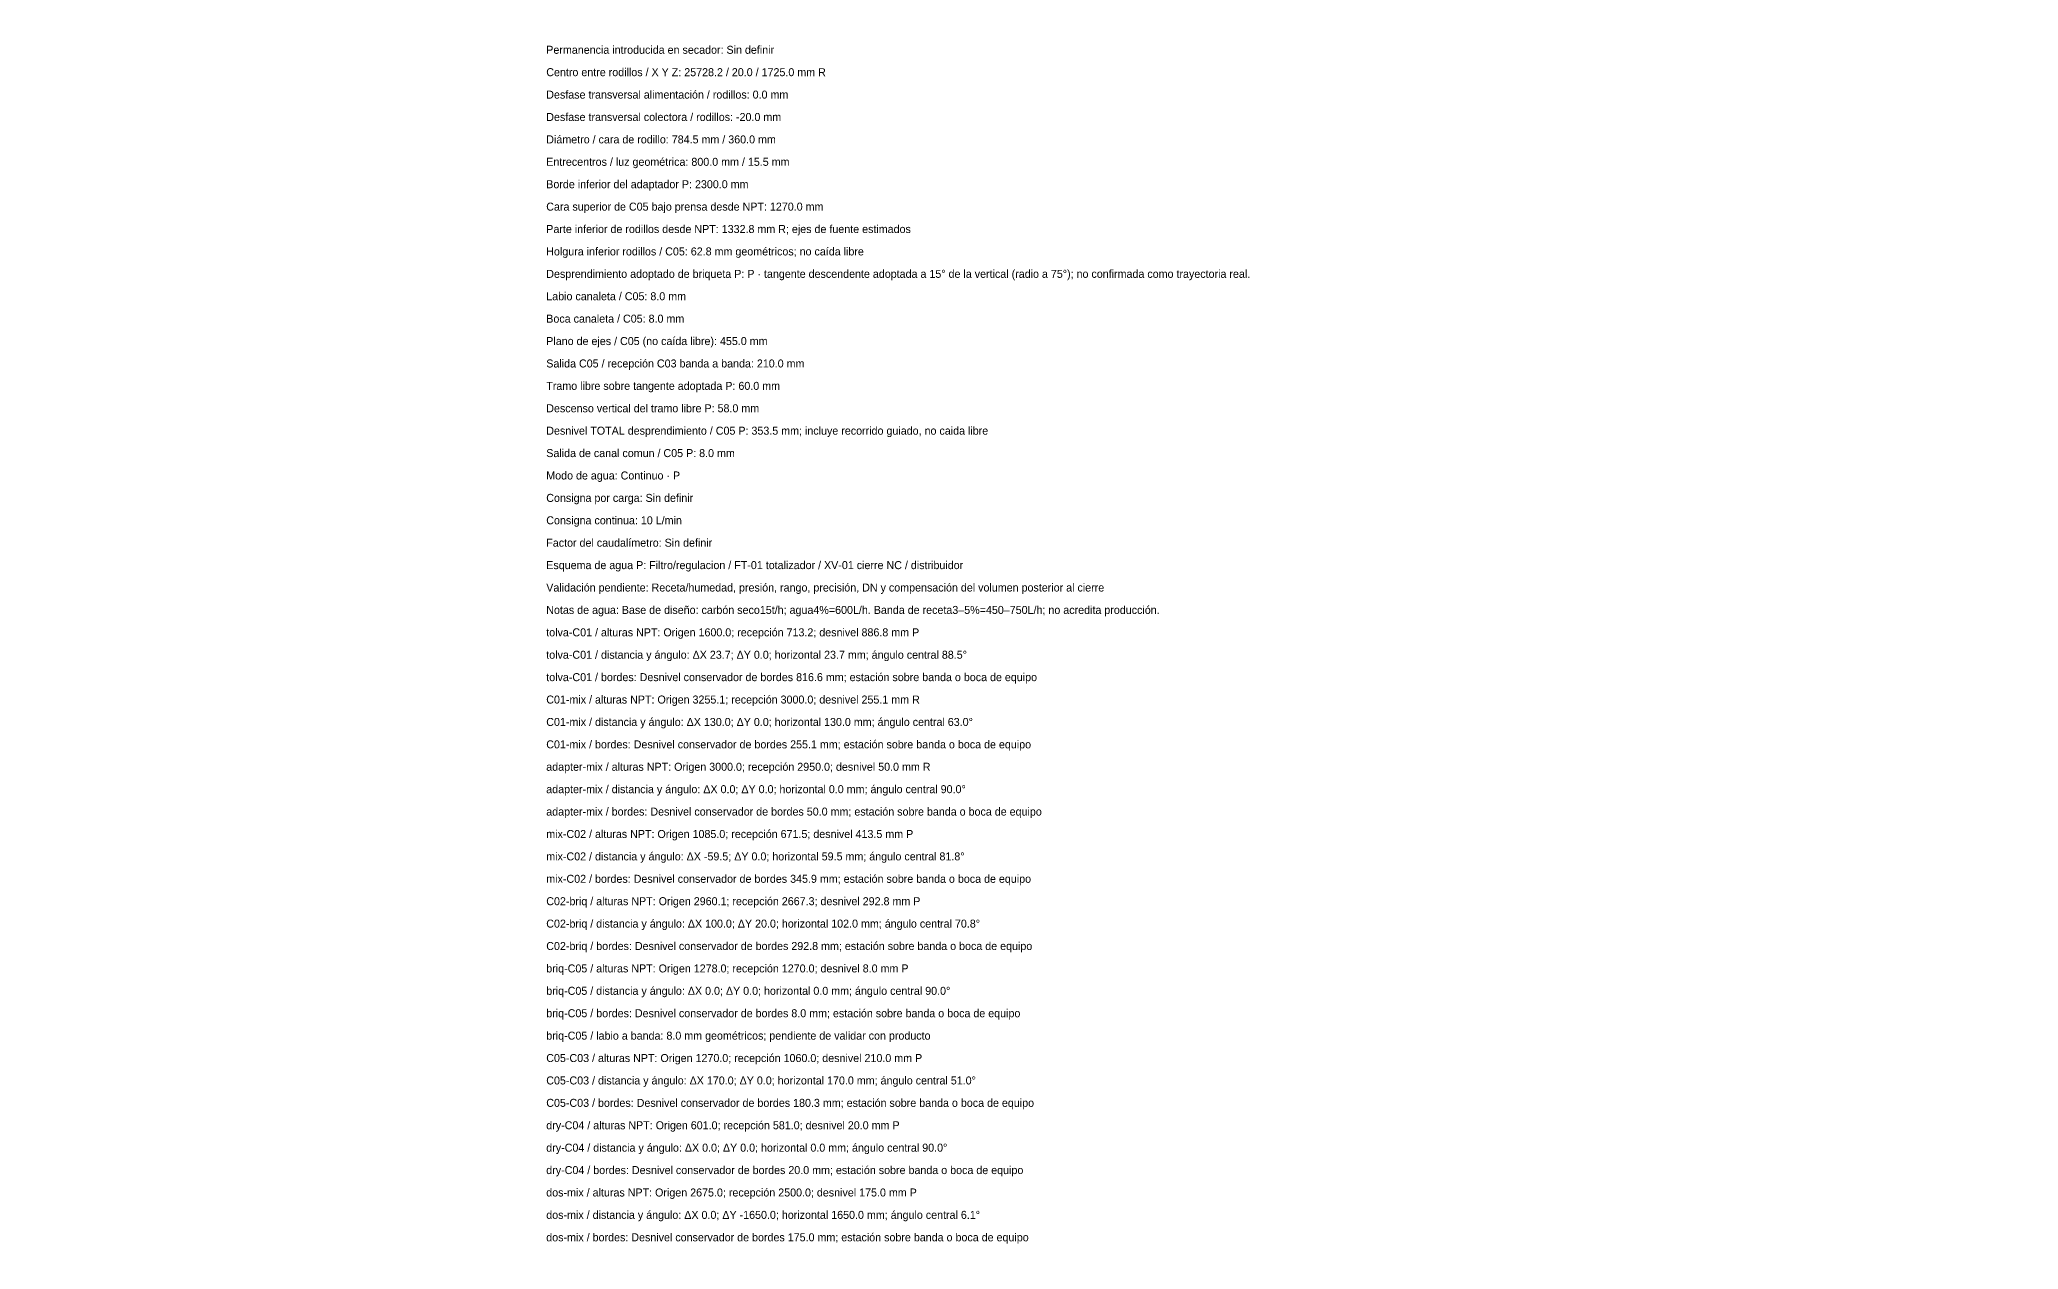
# Model space of a CAD drawing. Header units: millimetres. Extents: x -191664 to 191490, y -197311 to 10263.
# Drawn here: x -6332 to 18396, y -166972 to -151852 of the extents above; entities that cross this region are included whole.
import ezdxf

# ---------------------------------------------------------------- set-up
doc = ezdxf.new("R2010")
doc.units = ezdxf.units.MM
doc.layers.add('PROCESO_R18', color=4, linetype='Continuous', lineweight=0)
doc.layers.add('R15_COTAS_TRANSPORTE_P', color=1, linetype='Continuous', lineweight=0)
doc.dimstyles.new('PLANTA_20', dxfattribs={"dimtxt": 50, "dimasz": 30, "dimexe": 30, "dimexo": 16, "dimgap": 20, "dimtad": 1, "dimtih": 1, "dimtoh": 1, "dimdec": 1, "dimzin": 0, "dimdsep": 46, "dimcen": 0.09, "dimadec": 0, "dimazin": 0, "dimtfac": 1, "dimtdec": 4, "dimtofl": 0, "dimtmove": 0, "dimatfit": 3, "dimfxl": 1, "dimtolj": 1, "dimtzin": 0, "dimarcsym": 0})

# ---------------------------------------------------------------- blocks, each defined once
blk = doc.blocks.new('*D131')
at = {"layer": 'Defpoints', "color": 0, "transparency": 16777216}
for p in [(1100, -183968), (1105, -184212), (1140, -184163), (1305, -184212), (1305, -184212)]:
    blk.add_point(p, dxfattribs=at)
at = {"layer": 'R15_COTAS_TRANSPORTE_P', "color": 0, "lineweight": -2, "transparency": 16777216}
blk.add_arc((1305, -184212), 172, 140.0034, 169.9966, dxfattribs=at)
at = {"layer": 'R15_COTAS_TRANSPORTE_P', "color": 0, "transparency": 16777216}
for points in [[(1140, -184183), (1130, -184182), (1133, -184212)], [(1169, -184098), (1176, -184105), (1194, -184080)]]:
    blk.add_solid(points, dxfattribs=at)
blk = doc.blocks.new('*D132')
at = {"layer": 'Defpoints', "color": 0, "transparency": 16777216}
for p in [(-500, -194490), (-500, -194490), (500, -194490), (203, -194657), (440, -194832)]:
    blk.add_point(p, dxfattribs=at)
at = {"layer": 'R15_COTAS_TRANSPORTE_P', "color": 0, "lineweight": -2, "transparency": 16777216}
blk.add_arc((-500, -194490), 723, 342.3783, 357.6217, dxfattribs=at)
at = {"layer": 'R15_COTAS_TRANSPORTE_P', "color": 0, "transparency": 16777216}
for points in [[(217, -194520), (227, -194520), (223, -194490)], [(194, -194710), (184, -194707), (179, -194737)]]:
    blk.add_solid(points, dxfattribs=at)
blk = doc.blocks.new('*D133')
at = {"layer": 'Defpoints', "color": 0, "transparency": 16777216}
for p in [(440, -194148), (-500, -194490), (-500, -194490), (218, -194406), (500, -194490)]:
    blk.add_point(p, dxfattribs=at)
at = {"layer": 'R15_COTAS_TRANSPORTE_P', "color": 0, "lineweight": -2, "transparency": 16777216}
blk.add_arc((-500, -194490), 723, 2.3783, 17.6217, dxfattribs=at)
at = {"layer": 'R15_COTAS_TRANSPORTE_P', "color": 0, "transparency": 16777216}
for points in [[(184, -194273), (194, -194270), (179, -194243)], [(227, -194460), (217, -194460), (223, -194490)]]:
    blk.add_solid(points, dxfattribs=at)

msp = doc.modelspace()

# ---------------------------------------------------------------- texts
at = {"layer": 'PROCESO_R18'}
for s, p in [('Permanencia introducida en secador: Sin definir', (0, -152030)), ('Centro entre rodillos / X Y Z: 25728.2 / 20.0 / 1725.0 mm R', (0, -152310)), ('Desfase transversal alimentación / rodillos: 0.0 mm', (0, -152590)), ('Desfase transversal colectora / rodillos: -20.0 mm', (0, -152870)), ('Diámetro / cara de rodillo: 784.5 mm / 360.0 mm', (0, -153150)), ('Entrecentros / luz geométrica: 800.0 mm / 15.5 mm', (0, -153430)), ('Borde inferior del adaptador P: 2300.0 mm', (0, -153710)), ('Cara superior de C05 bajo prensa desde NPT: 1270.0 mm', (0, -153990)), ('Parte inferior de rodillos desde NPT: 1332.8 mm R; ejes de fuente estimados', (0, -154270)), ('Holgura inferior rodillos / C05: 62.8 mm geométricos; no caída libre', (0, -154550)), ('Desprendimiento adoptado de briqueta P: P · tangente descendente adoptada a 15° de la vertical (radio a 75°); no confirmada como trayectoria real.', (0, -154830)), ('Labio canaleta / C05: 8.0 mm', (0, -155110)), ('Boca canaleta / C05: 8.0 mm', (0, -155390)), ('Plano de ejes / C05 (no caída libre): 455.0 mm', (0, -155670)), ('Salida C05 / recepción C03 banda a banda: 210.0 mm', (0, -155950)), ('Tramo libre sobre tangente adoptada P: 60.0 mm', (0, -156230)), ('Descenso vertical del tramo libre P: 58.0 mm', (0, -156510)), ('Desnivel TOTAL desprendimiento / C05 P: 353.5 mm; incluye recorrido guiado, no caida libre', (0, -156790)), ('Salida de canal comun / C05 P: 8.0 mm', (0, -157070)), ('Modo de agua: Continuo · P', (0, -157350)), ('Consigna por carga: Sin definir', (0, -157630)), ('Consigna continua: 10 L/min', (0, -157910)), ('Factor del caudalímetro: Sin definir', (0, -158190)), ('Esquema de agua P: Filtro/regulacion / FT-01 totalizador / XV-01 cierre NC / distribuidor', (0, -158470)), ('Validación pendiente: Receta/humedad, presión, rango, precisión, DN y compensación del volumen posterior al cierre', (0, -158750)), ('Notas de agua: Base de diseño: carbón seco15t/h; agua4%=600L/h. Banda de receta3–5%=450–750L/h; no acredita producción.', (0, -159030)), ('tolva-C01 / alturas NPT: Origen 1600.0; recepción 713.2; desnivel 886.8 mm P', (0, -159310)), ('tolva-C01 / distancia y ángulo: ΔX 23.7; ΔY 0.0; horizontal 23.7 mm; ángulo central 88.5°', (0, -159590)), ('tolva-C01 / bordes: Desnivel conservador de bordes 816.6 mm; estación sobre banda o boca de equipo', (0, -159870)), ('C01-mix / alturas NPT: Origen 3255.1; recepción 3000.0; desnivel 255.1 mm R', (0, -160150)), ('C01-mix / distancia y ángulo: ΔX 130.0; ΔY 0.0; horizontal 130.0 mm; ángulo central 63.0°', (0, -160430)), ('C01-mix / bordes: Desnivel conservador de bordes 255.1 mm; estación sobre banda o boca de equipo', (0, -160710)), ('adapter-mix / alturas NPT: Origen 3000.0; recepción 2950.0; desnivel 50.0 mm R', (0, -160990)), ('adapter-mix / distancia y ángulo: ΔX 0.0; ΔY 0.0; horizontal 0.0 mm; ángulo central 90.0°', (0, -161270)), ('adapter-mix / bordes: Desnivel conservador de bordes 50.0 mm; estación sobre banda o boca de equipo', (0, -161550)), ('mix-C02 / alturas NPT: Origen 1085.0; recepción 671.5; desnivel 413.5 mm P', (0, -161830)), ('mix-C02 / distancia y ángulo: ΔX -59.5; ΔY 0.0; horizontal 59.5 mm; ángulo central 81.8°', (0, -162110)), ('mix-C02 / bordes: Desnivel conservador de bordes 345.9 mm; estación sobre banda o boca de equipo', (0, -162390)), ('C02-briq / alturas NPT: Origen 2960.1; recepción 2667.3; desnivel 292.8 mm P', (0, -162670)), ('C02-briq / distancia y ángulo: ΔX 100.0; ΔY 20.0; horizontal 102.0 mm; ángulo central 70.8°', (0, -162950)), ('C02-briq / bordes: Desnivel conservador de bordes 292.8 mm; estación sobre banda o boca de equipo', (0, -163230)), ('briq-C05 / alturas NPT: Origen 1278.0; recepción 1270.0; desnivel 8.0 mm P', (0, -163510)), ('briq-C05 / distancia y ángulo: ΔX 0.0; ΔY 0.0; horizontal 0.0 mm; ángulo central 90.0°', (0, -163790)), ('briq-C05 / bordes: Desnivel conservador de bordes 8.0 mm; estación sobre banda o boca de equipo', (0, -164070)), ('briq-C05 / labio a banda: 8.0 mm geométricos; pendiente de validar con producto', (0, -164350)), ('C05-C03 / alturas NPT: Origen 1270.0; recepción 1060.0; desnivel 210.0 mm P', (0, -164630)), ('C05-C03 / distancia y ángulo: ΔX 170.0; ΔY 0.0; horizontal 170.0 mm; ángulo central 51.0°', (0, -164910)), ('C05-C03 / bordes: Desnivel conservador de bordes 180.3 mm; estación sobre banda o boca de equipo', (0, -165190)), ('dry-C04 / alturas NPT: Origen 601.0; recepción 581.0; desnivel 20.0 mm P', (0, -165470)), ('dry-C04 / distancia y ángulo: ΔX 0.0; ΔY 0.0; horizontal 0.0 mm; ángulo central 90.0°', (0, -165750)), ('dry-C04 / bordes: Desnivel conservador de bordes 20.0 mm; estación sobre banda o boca de equipo', (0, -166030)), ('dos-mix / alturas NPT: Origen 2675.0; recepción 2500.0; desnivel 175.0 mm P', (0, -166310)), ('dos-mix / distancia y ángulo: ΔX 0.0; ΔY -1650.0; horizontal 1650.0 mm; ángulo central 6.1°', (0, -166590)), ('dos-mix / bordes: Desnivel conservador de bordes 175.0 mm; estación sobre banda o boca de equipo', (0, -166870))]:
    msp.add_text(s, height=100, dxfattribs=at).set_placement(p)

# ---------------------------------------------------------------- dimensions: what is measured, and where the dimension line sits
at = {"layer": 'R15_COTAS_TRANSPORTE_P'}
for base, line1, line2, picture, middle in [((217.89, -194406.09), ((-500, -194490), (500, -194490)), ((-500, -194490), (439.69, -194147.98)), '*D133', (191490.46, -33543.69)), ((203.29, -194656.68), ((-500, -194490), (500, -194490)), ((-500, -194490), (439.69, -194832.02)), '*D132', (-191664.11, -34001.98)), ((1139.8, -184162.66), ((1304.62, -184212), (1104.62, -184212)), ((1304.62, -184212), (1100, -183968.15)), '*D131', (-166426.35, -78863.51))]:
    dim = msp.add_angular_dim_2l(base=base, line1=line1, line2=line2, dimstyle='PLANTA_20', dxfattribs=at)
    dim.commit()
    dim.dimension.update_dxf_attribs({"geometry": picture, "text_midpoint": middle})

doc.saveas('drawing.dxf')
